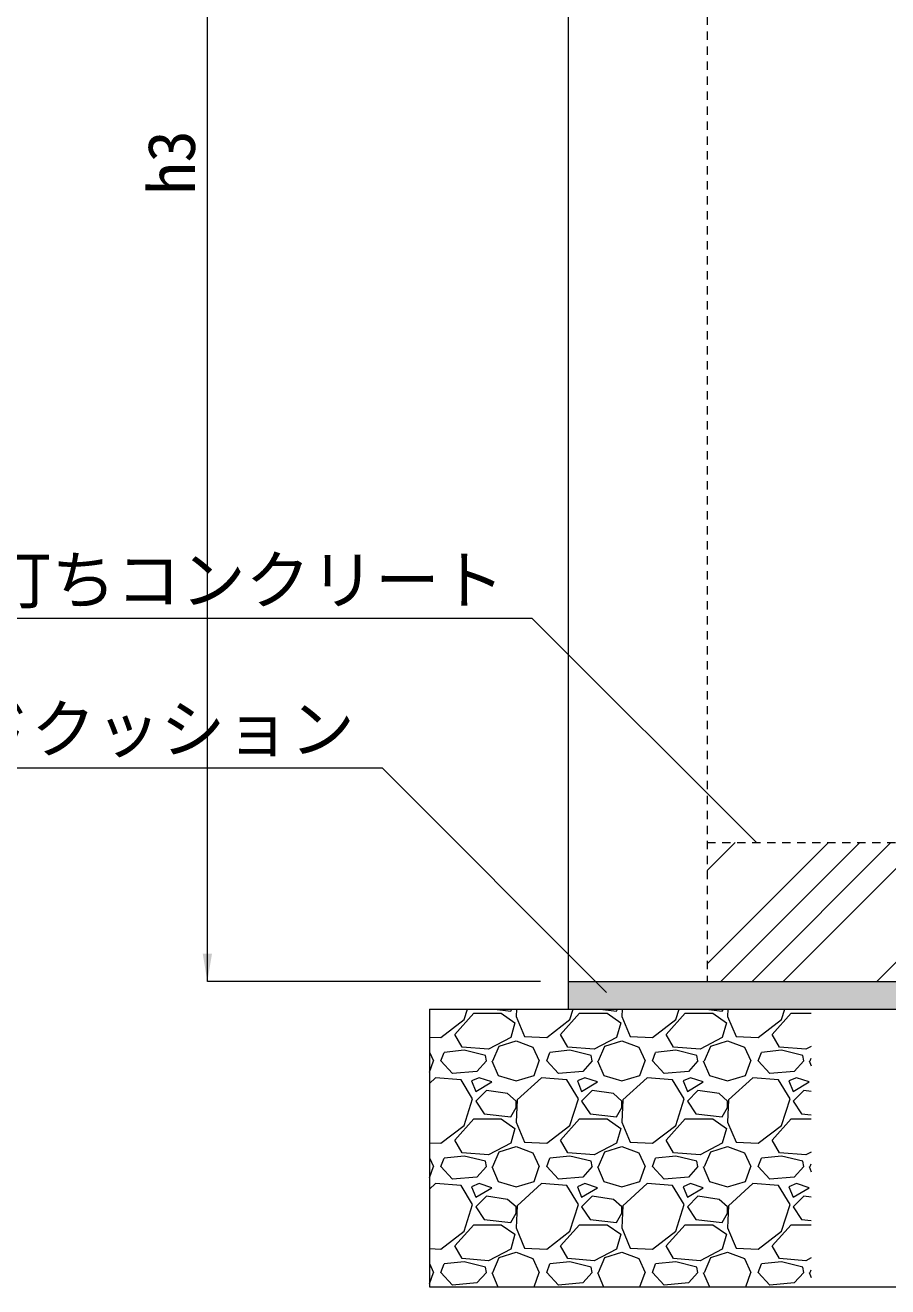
# Model space of a CAD drawing. Units: millimetres at full size, sheet at 1:20; details may follow other scales. Extents: x 77366 to 95666, y -7115 to 5664.
# Drawn here: x 83542 to 84163, y 2775 to 3684 of the extents above; entities that cross this region are included whole.
import ezdxf
from ezdxf.enums import TextEntityAlignment as Align

# ---------------------------------------------------------------- set-up
doc = ezdxf.new("R2010")
doc.units = ezdxf.units.MM
doc.header["$LTSCALE"] = 20
doc.linetypes.add('USER1', pattern=[0.54, 0.3, -0.24])
for name, color, linetype, lineweight in [('ハッチング', 7, 'Continuous', 5), ('基礎', 7, 'Continuous', 5), ('寸法線', 7, 'Continuous', 13), ('引出線', 4, 'Continuous', 13), ('本体', 2, 'Continuous', 20), ('補助線', 8, 'Continuous', 13)]:
    doc.layers.add(name, color=color, linetype=linetype, lineweight=lineweight)
doc.styles.add('ＭＳ ゴシック', font='')
doc.styles.get('ＭＳ ゴシック').set_extended_font_data('MS Gothic')

# ---------------------------------------------------------------- blocks, each defined once
blk = doc.blocks.new('filled_arrow')
at = {"color": 0, "linetype": 'Continuous', "lineweight": -2}
blk.add_solid([(7.5, 1.25), (0, 0), (7.5, -1.25)], dxfattribs=at)

msp = doc.modelspace()

# ---------------------------------------------------------------- hatches: boundary and pattern name
at = {"layer": 'ハッチング', "lineweight": 9}
h = msp.add_hatch(dxfattribs=at)
h.set_pattern_fill('USER', color=256, style=0, pattern_type=2)
h.set_pattern_definition([(45, (4692.5, 178.71), (-67.35192, 67.35192), []), (45, (4714.95, 178.71), (-67.35192, 67.35192), []), (45, (4737.4, 178.71), (-67.35192, 67.35192), []), (45, (4759.85, 178.71), (-67.35192, 67.35192), [])])
h.paths.add_polyline_path([(84033.3, 3095.17), (84033.3, 2995.17), (84483.3, 2995.17), (84483.3, 3095.17)])
at = {"layer": '補助線'}
msp.add_hatch(color=7, dxfattribs=at).paths.add_polyline_path([(84583.3, 2975.17), (84583.3, 2995.17), (83933.3, 2995.17), (83933.3, 2975.17)])

# ---------------------------------------------------------------- linework, layer by layer
at = {"layer": 'ハッチング'}
for p, q in [((83851.45, 2957), (83865.17, 2972.24)), ((83858.31, 2967.67), (83860.71, 2975.17)), ((83865.17, 2972.24), (83884.98, 2972.24)), ((83880.11, 2975.17), (83891.84, 2973.76)), ((83884.98, 2972.24), (83894.89, 2965.38)), ((83891.84, 2973.76), (83892.62, 2975.17)), ((83895.9, 2975.17), (83895.65, 2969.95)), ((83927.65, 2957), (83941.37, 2972.24)), ((83934.51, 2967.67), (83936.91, 2975.17)), ((83941.37, 2972.24), (83961.18, 2972.24)), ((83956.31, 2975.17), (83968.04, 2973.76)), ((83961.18, 2972.24), (83971.09, 2965.38)), ((83968.04, 2973.76), (83968.82, 2975.17)), ((83972.1, 2975.17), (83971.85, 2969.95)), ((84003.85, 2957), (84017.57, 2972.24)), ((84010.71, 2967.67), (84013.11, 2975.17)), ((84017.57, 2972.24), (84037.38, 2972.24)), ((84032.51, 2975.17), (84044.24, 2973.76)), ((84037.38, 2972.24), (84047.29, 2965.38)), ((84044.24, 2973.76), (84045.02, 2975.17)), ((84048.3, 2975.17), (84048.05, 2969.95)), ((84080.05, 2957), (84093.77, 2972.24)), ((84086.91, 2967.67), (84089.31, 2975.17)), ((84093.77, 2972.24), (84108.3, 2972.24)), ((83841.55, 2954.71), (83858.31, 2967.67)), ((83894.89, 2965.38), (83891.84, 2954.71)), ((83895.65, 2969.95), (83901.75, 2955.48)), ((83917.75, 2954.71), (83934.51, 2967.67)), ((83971.09, 2965.38), (83968.04, 2954.71)), ((83971.85, 2969.95), (83977.95, 2955.48)), ((83993.95, 2954.71), (84010.71, 2967.67)), ((84047.29, 2965.38), (84044.24, 2954.71)), ((84048.05, 2969.95), (84054.15, 2955.48)), ((84070.15, 2954.71), (84086.91, 2967.67)), ((83833.3, 2955.11), (83841.55, 2954.71)), ((83856.79, 2947.86), (83851.45, 2957)), ((83891.84, 2954.71), (83875.84, 2946.33)), ((83901.75, 2955.48), (83917.75, 2954.71)), ((83932.99, 2947.86), (83927.65, 2957)), ((83968.04, 2954.71), (83952.04, 2946.33)), ((83977.95, 2955.48), (83993.95, 2954.71)), ((84009.19, 2947.86), (84003.85, 2957)), ((84044.24, 2954.71), (84028.24, 2946.33)), ((84054.15, 2955.48), (84070.15, 2954.71)), ((84085.39, 2947.86), (84080.05, 2957)), ((83858.31, 2945.57), (83843.83, 2944.05)), ((83875.84, 2946.33), (83856.79, 2947.86)), ((83873.55, 2941.76), (83858.31, 2945.57)), ((83878.89, 2937.95), (83883.46, 2948.62)), ((83883.46, 2948.62), (83895.65, 2952.43)), ((83895.65, 2952.43), (83907.84, 2947.86)), ((83907.84, 2947.86), (83912.41, 2937.95)), ((83934.51, 2945.57), (83920.03, 2944.05)), ((83952.04, 2946.33), (83932.99, 2947.86)), ((83949.75, 2941.76), (83934.51, 2945.57)), ((83955.09, 2937.95), (83959.66, 2948.62)), ((83959.66, 2948.62), (83971.85, 2952.43)), ((83971.85, 2952.43), (83984.04, 2947.86)), ((83984.04, 2947.86), (83988.61, 2937.95)), ((84010.71, 2945.57), (83996.23, 2944.05)), ((84028.24, 2946.33), (84009.19, 2947.86)), ((84025.95, 2941.76), (84010.71, 2945.57)), ((84031.29, 2937.95), (84035.86, 2948.62)), ((84035.86, 2948.62), (84048.05, 2952.43)), ((84048.05, 2952.43), (84060.24, 2947.86)), ((84060.24, 2947.86), (84064.81, 2937.95)), ((84086.91, 2945.57), (84072.43, 2944.05)), ((84104.44, 2946.33), (84085.39, 2947.86)), ((84102.15, 2941.76), (84086.91, 2945.57)), ((84108.3, 2948.35), (84104.44, 2946.33)), ((83833.3, 2944.27), (83836.21, 2937.95)), ((83833.3, 2929.78), (83836.21, 2937.95)), ((83841.55, 2937.95), (83843.83, 2944.05)), ((83849.93, 2928.81), (83841.55, 2937.95)), ((83874.31, 2937.95), (83867.46, 2930.33)), ((83874.31, 2937.95), (83873.55, 2941.76)), ((83878.12, 2937.95), (83882.7, 2927.28)), ((83908.6, 2927.28), (83912.41, 2937.95)), ((83917.75, 2937.95), (83920.03, 2944.05)), ((83926.13, 2928.81), (83917.75, 2937.95)), ((83950.51, 2937.95), (83943.66, 2930.33)), ((83950.51, 2937.95), (83949.75, 2941.76)), ((83954.32, 2937.95), (83958.9, 2927.28)), ((83984.8, 2927.28), (83988.61, 2937.95)), ((83993.95, 2937.95), (83996.23, 2944.05)), ((84002.33, 2928.81), (83993.95, 2937.95)), ((84026.71, 2937.95), (84019.86, 2930.33)), ((84026.71, 2937.95), (84025.95, 2941.76)), ((84030.52, 2937.95), (84035.1, 2927.28)), ((84061, 2927.28), (84064.81, 2937.95)), ((84070.15, 2937.95), (84072.43, 2944.05)), ((84078.53, 2928.81), (84070.15, 2937.95)), ((84102.91, 2937.95), (84096.06, 2930.33)), ((84102.91, 2937.95), (84102.15, 2941.76)), ((84106.72, 2937.95), (84108.3, 2934.28)), ((84107.49, 2937.95), (84108.3, 2939.84)), ((83867.46, 2930.33), (83849.93, 2928.81)), ((83882.7, 2927.28), (83895.65, 2923.47)), ((83895.65, 2923.47), (83908.6, 2927.28)), ((83943.66, 2930.33), (83926.13, 2928.81)), ((83958.9, 2927.28), (83971.85, 2923.47)), ((83971.85, 2923.47), (83984.8, 2927.28)), ((84019.86, 2930.33), (84002.33, 2928.81)), ((84035.1, 2927.28), (84048.05, 2923.47)), ((84048.05, 2923.47), (84061, 2927.28)), ((84096.06, 2930.33), (84078.53, 2928.81)), ((83837.74, 2925.76), (83833.3, 2921.7)), ((83856.03, 2924.23), (83837.74, 2925.76)), ((83864.41, 2910.52), (83856.03, 2924.23)), ((83868.98, 2925.76), (83863.65, 2923.47)), ((83863.65, 2923.47), (83866.69, 2915.85)), ((83866.69, 2915.85), (83878.12, 2922.71)), ((83878.12, 2922.71), (83868.98, 2925.76)), ((83913.94, 2925.76), (83896.41, 2909.76)), ((83932.23, 2924.23), (83913.94, 2925.76)), ((83940.61, 2910.52), (83932.23, 2924.23)), ((83945.18, 2925.76), (83939.85, 2923.47)), ((83939.85, 2923.47), (83942.89, 2915.85)), ((83942.89, 2915.85), (83954.32, 2922.71)), ((83954.32, 2922.71), (83945.18, 2925.76)), ((83990.14, 2925.76), (83972.61, 2909.76)), ((84008.43, 2924.23), (83990.14, 2925.76)), ((84016.81, 2910.52), (84008.43, 2924.23)), ((84021.38, 2925.76), (84016.05, 2923.47)), ((84016.05, 2923.47), (84019.09, 2915.85)), ((84019.09, 2915.85), (84030.52, 2922.71)), ((84030.52, 2922.71), (84021.38, 2925.76)), ((84066.34, 2925.76), (84048.81, 2909.76)), ((84084.63, 2924.23), (84066.34, 2925.76)), ((84093.01, 2910.52), (84084.63, 2924.23)), ((84097.58, 2925.76), (84092.25, 2923.47)), ((84092.25, 2923.47), (84095.29, 2915.85)), ((84095.29, 2915.85), (84106.72, 2922.71)), ((84106.72, 2922.71), (84097.58, 2925.76)), ((83858.31, 2891.47), (83864.41, 2910.52)), ((83874.31, 2916.61), (83866.69, 2908.99)), ((83866.69, 2908.99), (83872.79, 2899.85)), ((83889.55, 2914.33), (83874.31, 2916.61)), ((83895.65, 2908.99), (83889.55, 2914.33)), ((83896.41, 2909.76), (83895.65, 2893.75)), ((83895.65, 2904.42), (83895.65, 2908.99)), ((83934.51, 2891.47), (83940.61, 2910.52)), ((83950.51, 2916.61), (83942.89, 2908.99)), ((83942.89, 2908.99), (83948.99, 2899.85)), ((83965.75, 2914.33), (83950.51, 2916.61)), ((83971.85, 2908.99), (83965.75, 2914.33)), ((83972.61, 2909.76), (83971.85, 2893.75)), ((83971.85, 2904.42), (83971.85, 2908.99)), ((84010.71, 2891.47), (84016.81, 2910.52)), ((84026.71, 2916.61), (84019.09, 2908.99)), ((84019.09, 2908.99), (84025.19, 2899.85)), ((84041.95, 2914.33), (84026.71, 2916.61)), ((84048.05, 2908.99), (84041.95, 2914.33)), ((84048.81, 2909.76), (84048.05, 2893.75)), ((84048.05, 2904.42), (84048.05, 2908.99)), ((84086.91, 2891.47), (84093.01, 2910.52)), ((84102.91, 2916.61), (84095.29, 2908.99)), ((84095.29, 2908.99), (84101.39, 2899.85)), ((84108.3, 2915.81), (84102.91, 2916.61)), ((83872.79, 2899.85), (83891.84, 2897.56)), ((83891.84, 2897.56), (83895.65, 2904.42)), ((83948.99, 2899.85), (83968.04, 2897.56)), ((83968.04, 2897.56), (83971.85, 2904.42)), ((84025.19, 2899.85), (84044.24, 2897.56)), ((84044.24, 2897.56), (84048.05, 2904.42)), ((84101.39, 2899.85), (84108.3, 2899.02)), ((83841.55, 2878.51), (83858.31, 2891.47)), ((83851.45, 2880.8), (83865.17, 2896.04)), ((83865.17, 2896.04), (83884.98, 2896.04)), ((83884.98, 2896.04), (83894.89, 2889.18)), ((83895.65, 2893.75), (83901.75, 2879.28)), ((83917.75, 2878.51), (83934.51, 2891.47)), ((83927.65, 2880.8), (83941.37, 2896.04)), ((83941.37, 2896.04), (83961.18, 2896.04)), ((83961.18, 2896.04), (83971.09, 2889.18)), ((83971.85, 2893.75), (83977.95, 2879.28)), ((83993.95, 2878.51), (84010.71, 2891.47)), ((84003.85, 2880.8), (84017.57, 2896.04)), ((84017.57, 2896.04), (84037.38, 2896.04)), ((84037.38, 2896.04), (84047.29, 2889.18)), ((84048.05, 2893.75), (84054.15, 2879.28)), ((84070.15, 2878.51), (84086.91, 2891.47)), ((84080.05, 2880.8), (84093.77, 2896.04)), ((84093.77, 2896.04), (84108.3, 2896.04)), ((83894.89, 2889.18), (83891.84, 2878.51)), ((83971.09, 2889.18), (83968.04, 2878.51)), ((84047.29, 2889.18), (84044.24, 2878.51)), ((83833.3, 2878.91), (83841.55, 2878.51)), ((83856.79, 2871.66), (83851.45, 2880.8)), ((83891.84, 2878.51), (83875.84, 2870.13)), ((83878.89, 2861.75), (83883.46, 2872.42)), ((83883.46, 2872.42), (83895.65, 2876.23)), ((83895.65, 2876.23), (83907.84, 2871.66)), ((83901.75, 2879.28), (83917.75, 2878.51)), ((83932.99, 2871.66), (83927.65, 2880.8)), ((83968.04, 2878.51), (83952.04, 2870.13)), ((83955.09, 2861.75), (83959.66, 2872.42)), ((83959.66, 2872.42), (83971.85, 2876.23)), ((83971.85, 2876.23), (83984.04, 2871.66)), ((83977.95, 2879.28), (83993.95, 2878.51)), ((84009.19, 2871.66), (84003.85, 2880.8)), ((84044.24, 2878.51), (84028.24, 2870.13)), ((84031.29, 2861.75), (84035.86, 2872.42)), ((84035.86, 2872.42), (84048.05, 2876.23)), ((84048.05, 2876.23), (84060.24, 2871.66)), ((84054.15, 2879.28), (84070.15, 2878.51)), ((84085.39, 2871.66), (84080.05, 2880.8)), ((84108.3, 2872.15), (84104.44, 2870.13)), ((83833.3, 2868.07), (83836.21, 2861.75)), ((83841.55, 2861.75), (83843.83, 2867.85)), ((83858.31, 2869.37), (83843.83, 2867.85)), ((83875.84, 2870.13), (83856.79, 2871.66)), ((83873.55, 2865.56), (83858.31, 2869.37)), ((83874.31, 2861.75), (83873.55, 2865.56)), ((83907.84, 2871.66), (83912.41, 2861.75)), ((83917.75, 2861.75), (83920.03, 2867.85)), ((83934.51, 2869.37), (83920.03, 2867.85)), ((83952.04, 2870.13), (83932.99, 2871.66)), ((83949.75, 2865.56), (83934.51, 2869.37)), ((83950.51, 2861.75), (83949.75, 2865.56)), ((83984.04, 2871.66), (83988.61, 2861.75)), ((83993.95, 2861.75), (83996.23, 2867.85)), ((84010.71, 2869.37), (83996.23, 2867.85)), ((84028.24, 2870.13), (84009.19, 2871.66)), ((84025.95, 2865.56), (84010.71, 2869.37)), ((84026.71, 2861.75), (84025.95, 2865.56)), ((84060.24, 2871.66), (84064.81, 2861.75)), ((84070.15, 2861.75), (84072.43, 2867.85)), ((84086.91, 2869.37), (84072.43, 2867.85)), ((84104.44, 2870.13), (84085.39, 2871.66)), ((84102.15, 2865.56), (84086.91, 2869.37)), ((84102.91, 2861.75), (84102.15, 2865.56)), ((84107.49, 2861.75), (84108.3, 2863.64)), ((83833.3, 2853.58), (83836.21, 2861.75)), ((83849.93, 2852.61), (83841.55, 2861.75)), ((83867.46, 2854.13), (83849.93, 2852.61)), ((83874.31, 2861.75), (83867.46, 2854.13)), ((83878.12, 2861.75), (83882.7, 2851.08)), ((83908.6, 2851.08), (83912.41, 2861.75)), ((83926.13, 2852.61), (83917.75, 2861.75)), ((83943.66, 2854.13), (83926.13, 2852.61)), ((83950.51, 2861.75), (83943.66, 2854.13)), ((83954.32, 2861.75), (83958.9, 2851.08)), ((83984.8, 2851.08), (83988.61, 2861.75)), ((84002.33, 2852.61), (83993.95, 2861.75)), ((84019.86, 2854.13), (84002.33, 2852.61)), ((84026.71, 2861.75), (84019.86, 2854.13)), ((84030.52, 2861.75), (84035.1, 2851.08)), ((84061, 2851.08), (84064.81, 2861.75)), ((84078.53, 2852.61), (84070.15, 2861.75)), ((84096.06, 2854.13), (84078.53, 2852.61)), ((84102.91, 2861.75), (84096.06, 2854.13)), ((84106.72, 2861.75), (84108.3, 2858.08)), ((83837.74, 2849.56), (83833.3, 2845.5)), ((83856.03, 2848.03), (83837.74, 2849.56)), ((83864.41, 2834.32), (83856.03, 2848.03)), ((83868.98, 2849.56), (83863.65, 2847.27)), ((83863.65, 2847.27), (83866.69, 2839.65)), ((83866.69, 2839.65), (83878.12, 2846.51)), ((83878.12, 2846.51), (83868.98, 2849.56)), ((83882.7, 2851.08), (83895.65, 2847.27)), ((83895.65, 2847.27), (83908.6, 2851.08)), ((83913.94, 2849.56), (83896.41, 2833.56)), ((83932.23, 2848.03), (83913.94, 2849.56)), ((83940.61, 2834.32), (83932.23, 2848.03)), ((83945.18, 2849.56), (83939.85, 2847.27)), ((83939.85, 2847.27), (83942.89, 2839.65)), ((83942.89, 2839.65), (83954.32, 2846.51)), ((83954.32, 2846.51), (83945.18, 2849.56)), ((83958.9, 2851.08), (83971.85, 2847.27)), ((83971.85, 2847.27), (83984.8, 2851.08)), ((83990.14, 2849.56), (83972.61, 2833.56)), ((84008.43, 2848.03), (83990.14, 2849.56)), ((84016.81, 2834.32), (84008.43, 2848.03)), ((84021.38, 2849.56), (84016.05, 2847.27)), ((84016.05, 2847.27), (84019.09, 2839.65)), ((84019.09, 2839.65), (84030.52, 2846.51)), ((84030.52, 2846.51), (84021.38, 2849.56)), ((84035.1, 2851.08), (84048.05, 2847.27)), ((84048.05, 2847.27), (84061, 2851.08)), ((84066.34, 2849.56), (84048.81, 2833.56)), ((84084.63, 2848.03), (84066.34, 2849.56)), ((84093.01, 2834.32), (84084.63, 2848.03)), ((84097.58, 2849.56), (84092.25, 2847.27)), ((84092.25, 2847.27), (84095.29, 2839.65)), ((84095.29, 2839.65), (84106.72, 2846.51)), ((84106.72, 2846.51), (84097.58, 2849.56)), ((83874.31, 2840.41), (83866.69, 2832.79)), ((83889.55, 2838.13), (83874.31, 2840.41)), ((83895.65, 2832.79), (83889.55, 2838.13)), ((83950.51, 2840.41), (83942.89, 2832.79)), ((83965.75, 2838.13), (83950.51, 2840.41)), ((83971.85, 2832.79), (83965.75, 2838.13)), ((84026.71, 2840.41), (84019.09, 2832.79)), ((84041.95, 2838.13), (84026.71, 2840.41)), ((84048.05, 2832.79), (84041.95, 2838.13)), ((84102.91, 2840.41), (84095.29, 2832.79)), ((84108.3, 2839.61), (84102.91, 2840.41)), ((83858.31, 2815.27), (83864.41, 2834.32)), ((83866.69, 2832.79), (83872.79, 2823.65)), ((83891.84, 2821.36), (83895.65, 2828.22)), ((83896.41, 2833.56), (83895.65, 2817.55)), ((83895.65, 2828.22), (83895.65, 2832.79)), ((83934.51, 2815.27), (83940.61, 2834.32)), ((83942.89, 2832.79), (83948.99, 2823.65)), ((83968.04, 2821.36), (83971.85, 2828.22)), ((83972.61, 2833.56), (83971.85, 2817.55)), ((83971.85, 2828.22), (83971.85, 2832.79)), ((84010.71, 2815.27), (84016.81, 2834.32)), ((84019.09, 2832.79), (84025.19, 2823.65)), ((84044.24, 2821.36), (84048.05, 2828.22)), ((84048.81, 2833.56), (84048.05, 2817.55)), ((84048.05, 2828.22), (84048.05, 2832.79)), ((84086.91, 2815.27), (84093.01, 2834.32)), ((84095.29, 2832.79), (84101.39, 2823.65)), ((83851.45, 2804.6), (83865.17, 2819.84)), ((83865.17, 2819.84), (83884.98, 2819.84)), ((83872.79, 2823.65), (83891.84, 2821.36)), ((83884.98, 2819.84), (83894.89, 2812.98)), ((83895.65, 2817.55), (83901.75, 2803.08)), ((83927.65, 2804.6), (83941.37, 2819.84)), ((83941.37, 2819.84), (83961.18, 2819.84)), ((83948.99, 2823.65), (83968.04, 2821.36)), ((83961.18, 2819.84), (83971.09, 2812.98)), ((83971.85, 2817.55), (83977.95, 2803.08)), ((84003.85, 2804.6), (84017.57, 2819.84)), ((84017.57, 2819.84), (84037.38, 2819.84)), ((84025.19, 2823.65), (84044.24, 2821.36)), ((84037.38, 2819.84), (84047.29, 2812.98)), ((84048.05, 2817.55), (84054.15, 2803.08)), ((84080.05, 2804.6), (84093.77, 2819.84)), ((84093.77, 2819.84), (84108.3, 2819.84)), ((84101.39, 2823.65), (84108.3, 2822.82)), ((83841.55, 2802.31), (83858.31, 2815.27)), ((83894.89, 2812.98), (83891.84, 2802.31)), ((83917.75, 2802.31), (83934.51, 2815.27)), ((83971.09, 2812.98), (83968.04, 2802.31)), ((83993.95, 2802.31), (84010.71, 2815.27)), ((84047.29, 2812.98), (84044.24, 2802.31)), ((84070.15, 2802.31), (84086.91, 2815.27)), ((83833.3, 2802.71), (83841.55, 2802.31)), ((83856.79, 2795.46), (83851.45, 2804.6)), ((83891.84, 2802.31), (83875.84, 2793.93)), ((83883.46, 2796.22), (83895.65, 2800.03)), ((83895.65, 2800.03), (83907.84, 2795.46)), ((83901.75, 2803.08), (83917.75, 2802.31)), ((83932.99, 2795.46), (83927.65, 2804.6)), ((83968.04, 2802.31), (83952.04, 2793.93)), ((83959.66, 2796.22), (83971.85, 2800.03)), ((83971.85, 2800.03), (83984.04, 2795.46)), ((83977.95, 2803.08), (83993.95, 2802.31)), ((84009.19, 2795.46), (84003.85, 2804.6)), ((84044.24, 2802.31), (84028.24, 2793.93)), ((84035.86, 2796.22), (84048.05, 2800.03)), ((84048.05, 2800.03), (84060.24, 2795.46)), ((84054.15, 2803.08), (84070.15, 2802.31)), ((84085.39, 2795.46), (84080.05, 2804.6)), ((83833.3, 2791.87), (83836.21, 2785.55)), ((83841.55, 2785.55), (83843.83, 2791.65)), ((83858.31, 2793.17), (83843.83, 2791.65)), ((83875.84, 2793.93), (83856.79, 2795.46)), ((83873.55, 2789.36), (83858.31, 2793.17)), ((83878.89, 2785.55), (83883.46, 2796.22)), ((83907.84, 2795.46), (83912.41, 2785.55)), ((83917.75, 2785.55), (83920.03, 2791.65)), ((83934.51, 2793.17), (83920.03, 2791.65)), ((83952.04, 2793.93), (83932.99, 2795.46)), ((83949.75, 2789.36), (83934.51, 2793.17)), ((83955.09, 2785.55), (83959.66, 2796.22)), ((83984.04, 2795.46), (83988.61, 2785.55)), ((83993.95, 2785.55), (83996.23, 2791.65)), ((84010.71, 2793.17), (83996.23, 2791.65)), ((84028.24, 2793.93), (84009.19, 2795.46)), ((84025.95, 2789.36), (84010.71, 2793.17)), ((84031.29, 2785.55), (84035.86, 2796.22)), ((84060.24, 2795.46), (84064.81, 2785.55)), ((84070.15, 2785.55), (84072.43, 2791.65)), ((84086.91, 2793.17), (84072.43, 2791.65)), ((84104.44, 2793.93), (84085.39, 2795.46)), ((84102.15, 2789.36), (84086.91, 2793.17)), ((84108.3, 2795.95), (84104.44, 2793.93)), ((83833.3, 2777.38), (83836.21, 2785.55)), ((83849.93, 2776.41), (83841.55, 2785.55)), ((83874.31, 2785.55), (83867.46, 2777.93)), ((83874.31, 2785.55), (83873.55, 2789.36)), ((83878.12, 2785.55), (83882.57, 2775.17)), ((83908.71, 2775.17), (83912.41, 2785.55)), ((83926.13, 2776.41), (83917.75, 2785.55)), ((83950.51, 2785.55), (83943.66, 2777.93)), ((83950.51, 2785.55), (83949.75, 2789.36)), ((83954.32, 2785.55), (83958.77, 2775.17)), ((83984.91, 2775.17), (83988.61, 2785.55)), ((84002.33, 2776.41), (83993.95, 2785.55)), ((84026.71, 2785.55), (84019.86, 2777.93)), ((84026.71, 2785.55), (84025.95, 2789.36)), ((84030.52, 2785.55), (84034.97, 2775.17)), ((84061.11, 2775.17), (84064.81, 2785.55)), ((84078.53, 2776.41), (84070.15, 2785.55)), ((84102.91, 2785.55), (84096.06, 2777.93)), ((84102.91, 2785.55), (84102.15, 2789.36)), ((84106.72, 2785.55), (84108.3, 2781.88)), ((84107.49, 2785.55), (84108.3, 2787.44)), ((83867.46, 2777.93), (83849.93, 2776.41)), ((83943.66, 2777.93), (83926.13, 2776.41)), ((84019.86, 2777.93), (84002.33, 2776.41)), ((84096.06, 2777.93), (84078.53, 2776.41))]:
    msp.add_line(p, q, dxfattribs=at)
at = {"layer": '基礎', "color": 3, "lineweight": 20}
for p, q in [((83933.3, 2995.17), (83933.3, 2975.17)), ((84043.3, 2995.17), (84473.3, 2995.17)), ((83833.3, 2975.17), (84683.3, 2975.17)), ((83833.3, 2975.17), (83833.3, 2775.17)), ((83833.3, 2775.17), (84683.3, 2775.17))]:
    msp.add_line(p, q, dxfattribs=at)
at = {"layer": '寸法線'}
for p, q in [((83673.3, 2995.17), (83673.3, 4175.17)), ((83913.3, 2995.17), (83673.3, 2995.17))]:
    msp.add_line(p, q, dxfattribs=at)
at = {"layer": '引出線'}
for points in [[(84068.79, 3095.17), (83907.33, 3256.63), (83428.47, 3256.63)], [(83960.9, 2987.28), (83799.44, 3148.74), (83411.21, 3148.74)]]:
    msp.add_lwpolyline(points, dxfattribs=at)
at = {"layer": '本体'}
for p, q in [((83933.3, 4025.17), (83933.3, 2995.17)), ((83933.3, 2995.17), (84583.3, 2995.17))]:
    msp.add_line(p, q, dxfattribs=at)
at = {"layer": '本体', "linetype": 'USER1', "lineweight": 9}
for p, q in [((84033.3, 4025.17), (84033.3, 2995.17)), ((84033.3, 3095.17), (84483.3, 3095.17))]:
    msp.add_line(p, q, dxfattribs=at)

# ---------------------------------------------------------------- block references
at = {"layer": '寸法線', "xscale": 2.67, "yscale": 2.67, "rotation": 90}
msp.add_blockref('filled_arrow', (83673.3, 2995.17), dxfattribs=at)
at = {"layer": '引出線', "xscale": 0.133, "yscale": 0.133, "rotation": 135}
for p in [(84068.79, 3095.17), (83960.9, 2987.28)]:
    msp.add_blockref('filled_arrow', p, dxfattribs=at)

# ---------------------------------------------------------------- texts
at = {"layer": '寸法線', "style": 'ＭＳ ゴシック'}
msp.add_text('h3', height=34.18, rotation=90, dxfattribs=at).set_placement((83647.3, 3585.17), align=Align.MIDDLE_CENTER)
at = {"layer": '引出線', "style": 'ＭＳ ゴシック'}
for s, p in [('現場打ちコンクリート', (83887.33, 3301.48)), ('サンドクッション', (83779.44, 3194.13))]:
    msp.add_text(s, height=34.18, dxfattribs=at).set_placement(p, align=Align.TOP_RIGHT)

doc.saveas('drawing.dxf')
